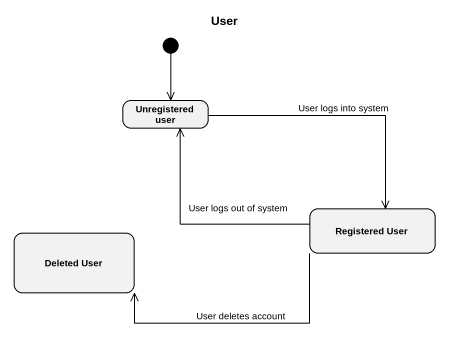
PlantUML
@startuml
title User
hide empty description
state "Unregistered user" as Unregistered_user
state "Registered User" as Registered_User
state "Deleted User" as Deleted_User
[*] --> Unregistered_user
Unregistered_user -right-> Registered_User : User logs into system
Registered_User -left-> Unregistered_user : User logs out of system
Registered_User -left-> Deleted_User : User deletes account
@enduml
